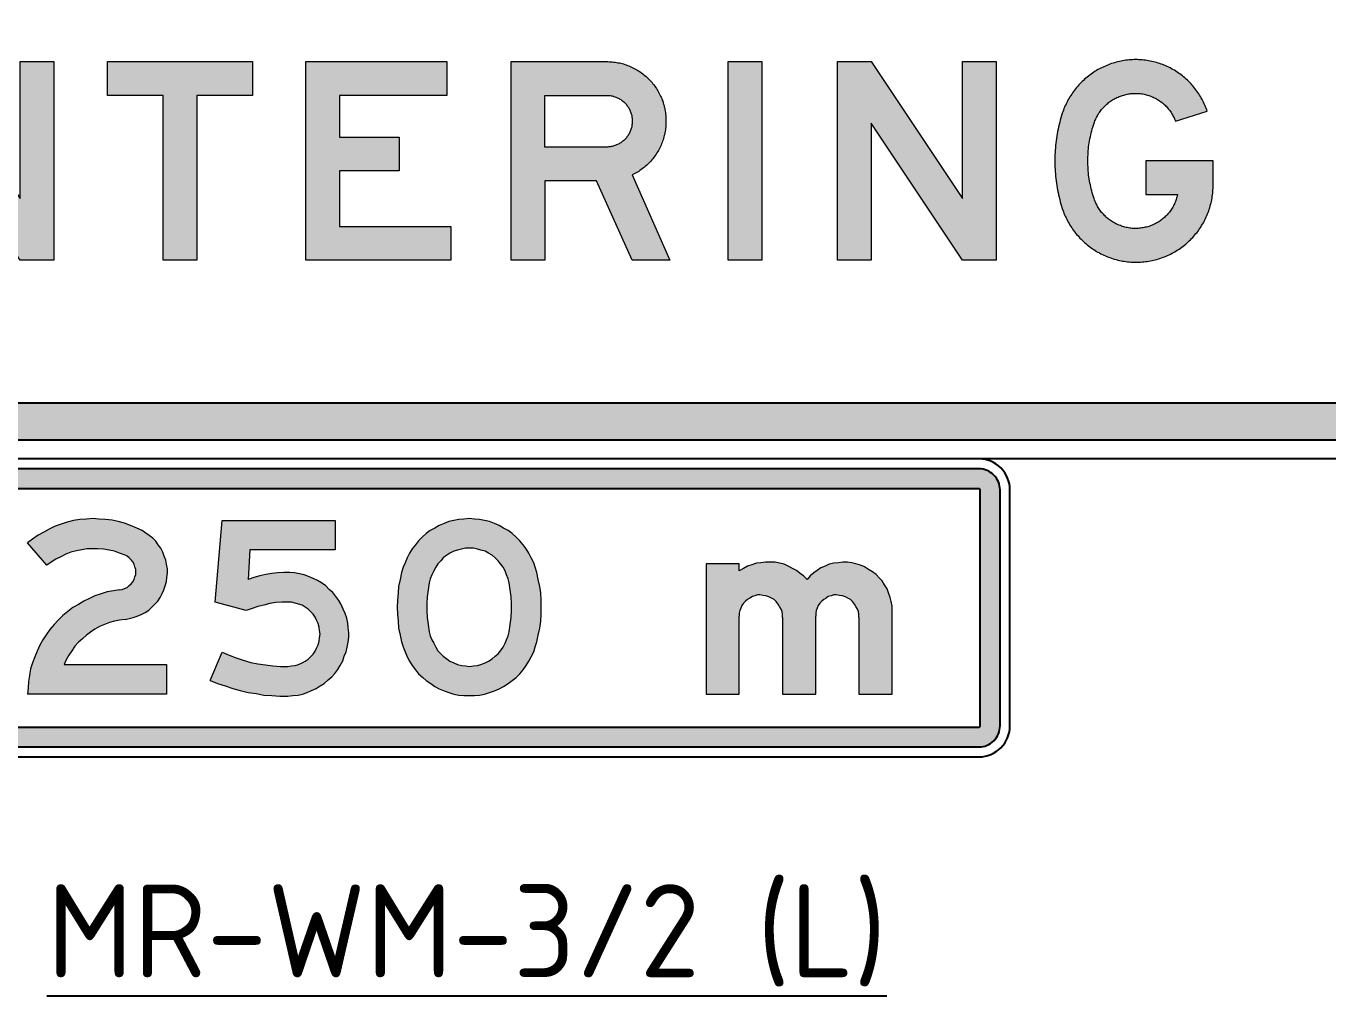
# Model space of a CAD drawing. Extents: x 171 to 337, y 11 to 274.
# Drawn here: x 231.1 to 301.1, y 11.3 to 63.4 of the extents above; entities that cross this region are included whole.
import ezdxf

# ---------------------------------------------------------------- set-up
doc = ezdxf.new("R2010")
doc.units = 0
for name, color, linetype in [('L25', 1, 'CONTINUOUS'), ('L35', 3, 'CONTINUOUS'), ('T25', 1, 'CONTINUOUS')]:
    doc.layers.add(name, color=color, linetype=linetype)
doc.styles.add('ISO', font='iso3098b.shx')

msp = doc.modelspace()

# ---------------------------------------------------------------- hatches: boundary and pattern name
at = {"layer": 'L25'}
h = msp.add_hatch(color=256, dxfattribs=at)
edge = h.paths.add_edge_path(flags=16)
edge.add_line((173.653, 46.818), (173.653, 108.818))
edge.add_arc((177.32, 108.818), 3.667, 90, 180, ccw=False)
edge.add_line((177.32, 112.485), (330.653, 112.485))
edge.add_arc((330.653, 108.818), 3.667, 0, 90, ccw=False)
edge.add_line((334.32, 108.818), (334.32, 46.818))
edge.add_arc((330.653, 46.818), 3.667, -90, 0, ccw=False)
edge.add_line((330.653, 43.152), (177.32, 43.152))
edge.add_arc((177.32, 46.818), 3.667, 180, 270, ccw=False)
edge = h.paths.add_edge_path()
edge.add_line((171.653, 46.818), (171.653, 108.818))
edge.add_arc((177.32, 108.818), 5.667, 90, 180, ccw=False)
edge.add_line((177.32, 114.485), (330.653, 114.485))
edge.add_arc((330.653, 108.818), 5.667, 0, 90, ccw=False)
edge.add_line((336.32, 108.818), (336.32, 46.818))
edge.add_arc((330.653, 46.818), 5.667, -90, 0, ccw=False)
edge.add_line((330.653, 41.152), (177.32, 41.152))
edge.add_arc((177.32, 46.818), 5.667, 180, 270, ccw=False)
h = msp.add_hatch(color=256, dxfattribs=at)
h.paths.add_polyline_path([(213.083, 61.489), (220.647, 61.489), (220.647, 59.674), (214.893, 59.674), (214.893, 57.435), (218.089, 57.435), (218.089, 55.62), (214.893, 55.62), (214.893, 52.633), (220.862, 52.633), (220.862, 50.823), (213.083, 50.823)])
h.paths.add_polyline_path([(224.113, 61.489), (225.923, 61.489), (230.825, 54.129), (230.825, 61.489), (232.64, 61.489), (232.64, 50.823), (230.825, 50.823), (225.923, 58.183), (225.923, 50.823), (224.113, 50.823)])
h.paths.add_polyline_path([(235.512, 61.489), (243.296, 61.489), (243.296, 59.674), (240.309, 59.674), (240.309, 50.823), (238.499, 50.823), (238.499, 59.674), (235.512, 59.674)])
h.paths.add_polyline_path([(246.168, 61.489), (253.737, 61.489), (253.737, 59.674), (247.978, 59.674), (247.978, 57.435), (251.179, 57.435), (251.179, 55.62), (247.978, 55.62), (247.978, 52.633), (253.952, 52.633), (253.952, 50.823), (246.168, 50.823)])
h.paths.add_polyline_path([(268.846, 61.489), (270.661, 61.489), (270.661, 50.823), (268.846, 50.823)])
h.paths.add_polyline_path([(274.72, 61.489), (276.535, 61.489), (281.437, 54.129), (281.437, 61.489), (283.247, 61.489), (283.247, 50.823), (281.437, 50.823), (276.535, 58.183), (276.535, 50.823), (274.72, 50.823)])
h.paths.add_polyline_path([(292.876, 58.288), (294.581, 58.822), (294.551, 58.906), (294.521, 58.986), (294.491, 59.066), (294.456, 59.146), (294.421, 59.226), (294.381, 59.305), (294.347, 59.385), (294.307, 59.46), (294.262, 59.54), (294.217, 59.614), (294.172, 59.689), (294.127, 59.764), (294.077, 59.834), (294.027, 59.904), (293.978, 59.973), (293.923, 60.043), (293.868, 60.113), (293.813, 60.178), (293.753, 60.248), (293.698, 60.308), (293.639, 60.372), (293.574, 60.437), (293.514, 60.497), (293.449, 60.552), (293.384, 60.612), (293.314, 60.667), (293.25, 60.721), (293.18, 60.776), (293.11, 60.826), (293.035, 60.876), (292.965, 60.926), (292.891, 60.976), (292.816, 61.021), (292.741, 61.065), (292.666, 61.105), (292.591, 61.145), (292.512, 61.185), (292.432, 61.225), (292.352, 61.26), (292.272, 61.295), (292.192, 61.325), (292.108, 61.355), (292.028, 61.385), (291.943, 61.41), (291.863, 61.434), (291.779, 61.459), (291.694, 61.479), (291.609, 61.499), (291.524, 61.519), (291.435, 61.534), (291.35, 61.549), (291.265, 61.559), (291.175, 61.569), (291.09, 61.579), (291.006, 61.584), (290.916, 61.589), (290.831, 61.594), (290.741, 61.594), (290.657, 61.594), (290.567, 61.589), (290.477, 61.584), (290.387, 61.579), (290.303, 61.569), (290.213, 61.559), (290.128, 61.544), (290.038, 61.529), (289.954, 61.514), (289.864, 61.494), (289.779, 61.474), (289.694, 61.454), (289.609, 61.43), (289.525, 61.405), (289.44, 61.38), (289.355, 61.35), (289.275, 61.32), (289.191, 61.285), (289.111, 61.25), (289.031, 61.215), (288.951, 61.18), (288.872, 61.14), (288.792, 61.1), (288.712, 61.056), (288.637, 61.011), (288.562, 60.966), (288.488, 60.916), (288.413, 60.871), (288.343, 60.816), (288.268, 60.766), (288.198, 60.711), (288.129, 60.657), (288.064, 60.602), (287.994, 60.542), (287.929, 60.482), (287.864, 60.422), (287.804, 60.362), (287.74, 60.298), (287.68, 60.233), (287.625, 60.168), (287.565, 60.098), (287.51, 60.028), (287.455, 59.959), (287.401, 59.889), (287.351, 59.819), (287.301, 59.744), (287.251, 59.669), (287.206, 59.595), (287.161, 59.52), (287.116, 59.445), (287.071, 59.365), (287.032, 59.285), (286.997, 59.206), (286.957, 59.126), (286.922, 59.046), (286.887, 58.966), (286.857, 58.881), (286.827, 58.797), (286.797, 58.717), (286.762, 58.592), (286.722, 58.473), (286.687, 58.348), (286.658, 58.228), (286.628, 58.104), (286.598, 57.979), (286.573, 57.854), (286.548, 57.735), (286.523, 57.61), (286.503, 57.48), (286.483, 57.356), (286.463, 57.231), (286.448, 57.106), (286.438, 56.977), (286.423, 56.852), (286.413, 56.727), (286.408, 56.598), (286.403, 56.473), (286.398, 56.343), (286.393, 56.219), (286.393, 56.094), (286.398, 55.964), (286.403, 55.84), (286.408, 55.71), (286.413, 55.585), (286.423, 55.456), (286.438, 55.331), (286.448, 55.206), (286.463, 55.082), (286.483, 54.952), (286.503, 54.827), (286.523, 54.703), (286.548, 54.578), (286.573, 54.454), (286.598, 54.329), (286.628, 54.204), (286.658, 54.085), (286.687, 53.96), (286.722, 53.84), (286.762, 53.716), (286.797, 53.596), (286.827, 53.511), (286.857, 53.426), (286.887, 53.347), (286.922, 53.262), (286.957, 53.182), (286.997, 53.102), (287.032, 53.022), (287.071, 52.943), (287.116, 52.868), (287.161, 52.788), (287.206, 52.713), (287.251, 52.638), (287.301, 52.564), (287.351, 52.494), (287.401, 52.419), (287.455, 52.349), (287.51, 52.279), (287.565, 52.21), (287.625, 52.145), (287.68, 52.08), (287.74, 52.015), (287.804, 51.95), (287.864, 51.891), (287.929, 51.826), (287.994, 51.766), (288.064, 51.711), (288.129, 51.651), (288.198, 51.596), (288.268, 51.546), (288.343, 51.492), (288.413, 51.442), (288.488, 51.392), (288.562, 51.347), (288.637, 51.297), (288.712, 51.257), (288.792, 51.212), (288.872, 51.172), (288.951, 51.133), (289.031, 51.093), (289.111, 51.058), (289.191, 51.023), (289.275, 50.993), (289.355, 50.963), (289.44, 50.933), (289.525, 50.903), (289.609, 50.878), (289.694, 50.858), (289.779, 50.833), (289.864, 50.813), (289.954, 50.793), (290.038, 50.779), (290.128, 50.764), (290.213, 50.754), (290.303, 50.744), (290.387, 50.734), (290.477, 50.724), (290.567, 50.719), (290.657, 50.719), (290.741, 50.714), (290.831, 50.714), (290.921, 50.719), (291.006, 50.724), (291.095, 50.729), (291.18, 50.739), (291.27, 50.749), (291.36, 50.759), (291.444, 50.774), (291.529, 50.789), (291.619, 50.803), (291.704, 50.823), (291.789, 50.843), (291.873, 50.868), (291.958, 50.893), (292.043, 50.918), (292.128, 50.948), (292.207, 50.978), (292.292, 51.008), (292.372, 51.043), (292.452, 51.078), (292.537, 51.113), (292.611, 51.153), (292.691, 51.192), (292.771, 51.237), (292.846, 51.277), (292.92, 51.322), (292.995, 51.372), (293.07, 51.417), (293.145, 51.467), (293.215, 51.522), (293.284, 51.571), (293.354, 51.626), (293.424, 51.686), (293.489, 51.741), (293.554, 51.801), (293.619, 51.861), (293.683, 51.92), (293.743, 51.985), (293.803, 52.05), (293.863, 52.115), (293.923, 52.18), (293.978, 52.25), (294.032, 52.319), (294.087, 52.389), (294.137, 52.459), (294.187, 52.534), (294.237, 52.604), (294.282, 52.678), (294.327, 52.753), (294.372, 52.833), (294.416, 52.908), (294.456, 52.988), (294.496, 53.067), (294.531, 53.147), (294.566, 53.227), (294.601, 53.307), (294.631, 53.391), (294.666, 53.471), (294.691, 53.556), (294.721, 53.641), (294.745, 53.725), (294.765, 53.81), (294.79, 53.895), (294.805, 53.98), (294.825, 54.07), (294.84, 54.154), (294.855, 54.244), (294.865, 54.329), (294.875, 54.419), (294.885, 54.503), (294.89, 54.593), (294.895, 54.683), (294.9, 54.768), (294.9, 56.154), (291.275, 56.154), (291.275, 54.344), (292.98, 54.344), (292.965, 54.279), (292.95, 54.214), (292.93, 54.154), (292.91, 54.09), (292.891, 54.03), (292.871, 53.97), (292.846, 53.91), (292.816, 53.85), (292.791, 53.79), (292.761, 53.735), (292.726, 53.676), (292.696, 53.621), (292.661, 53.566), (292.621, 53.511), (292.586, 53.461), (292.546, 53.406), (292.507, 53.357), (292.462, 53.307), (292.422, 53.262), (292.377, 53.212), (292.327, 53.167), (292.282, 53.122), (292.232, 53.082), (292.182, 53.037), (292.133, 52.997), (292.078, 52.958), (292.028, 52.923), (291.973, 52.888), (291.918, 52.853), (291.863, 52.818), (291.804, 52.788), (291.744, 52.758), (291.689, 52.733), (291.629, 52.708), (291.569, 52.683), (291.504, 52.658), (291.444, 52.638), (291.385, 52.619), (291.32, 52.604), (291.255, 52.589), (291.195, 52.574), (291.13, 52.564), (291.066, 52.554), (291.001, 52.544), (290.936, 52.539), (290.871, 52.534), (290.806, 52.529), (290.741, 52.529), (290.677, 52.529), (290.612, 52.534), (290.547, 52.534), (290.482, 52.544), (290.417, 52.549), (290.352, 52.559), (290.288, 52.574), (290.223, 52.584), (290.163, 52.599), (290.098, 52.619), (290.033, 52.633), (289.974, 52.653), (289.914, 52.678), (289.849, 52.698), (289.789, 52.728), (289.729, 52.753), (289.674, 52.783), (289.614, 52.813), (289.56, 52.843), (289.5, 52.878), (289.445, 52.913), (289.39, 52.948), (289.34, 52.988), (289.285, 53.027), (289.236, 53.067), (289.186, 53.107), (289.136, 53.152), (289.091, 53.197), (289.046, 53.242), (289.001, 53.292), (288.956, 53.342), (288.911, 53.391), (288.872, 53.441), (288.832, 53.491), (288.797, 53.546), (288.762, 53.601), (288.727, 53.656), (288.692, 53.711), (288.662, 53.77), (288.627, 53.825), (288.602, 53.885), (288.572, 53.945), (288.547, 54.005), (288.527, 54.07), (288.503, 54.129), (288.468, 54.234), (288.438, 54.334), (288.408, 54.439), (288.378, 54.543), (288.353, 54.648), (288.328, 54.758), (288.303, 54.862), (288.283, 54.967), (288.263, 55.077), (288.243, 55.182), (288.228, 55.291), (288.213, 55.396), (288.203, 55.506), (288.193, 55.615), (288.183, 55.72), (288.178, 55.83), (288.173, 55.939), (288.168, 56.049), (288.168, 56.154), (288.168, 56.264), (288.173, 56.373), (288.178, 56.483), (288.183, 56.588), (288.193, 56.697), (288.203, 56.807), (288.213, 56.912), (288.228, 57.022), (288.243, 57.126), (288.263, 57.236), (288.283, 57.341), (288.303, 57.45), (288.328, 57.555), (288.353, 57.66), (288.378, 57.764), (288.408, 57.869), (288.438, 57.974), (288.468, 58.079), (288.503, 58.183), (288.527, 58.243), (288.547, 58.303), (288.572, 58.363), (288.602, 58.423), (288.627, 58.483), (288.662, 58.542), (288.692, 58.597), (288.727, 58.652), (288.762, 58.712), (288.797, 58.762), (288.832, 58.817), (288.872, 58.871), (288.911, 58.921), (288.956, 58.971), (289.001, 59.021), (289.046, 59.066), (289.091, 59.111), (289.136, 59.156), (289.186, 59.201), (289.236, 59.245), (289.285, 59.285), (289.34, 59.325), (289.39, 59.36), (289.445, 59.4), (289.5, 59.435), (289.56, 59.465), (289.614, 59.5), (289.674, 59.53), (289.729, 59.56), (289.789, 59.585), (289.849, 59.609), (289.914, 59.634), (289.974, 59.654), (290.033, 59.674), (290.098, 59.694), (290.163, 59.709), (290.223, 59.724), (290.288, 59.739), (290.352, 59.749), (290.417, 59.759), (290.482, 59.769), (290.547, 59.774), (290.612, 59.779), (290.677, 59.779), (290.741, 59.784), (290.806, 59.779), (290.871, 59.779), (290.936, 59.774), (291.001, 59.769), (291.066, 59.759), (291.125, 59.749), (291.19, 59.739), (291.255, 59.724), (291.315, 59.709), (291.38, 59.689), (291.44, 59.669), (291.499, 59.649), (291.559, 59.629), (291.619, 59.604), (291.679, 59.58), (291.739, 59.55), (291.799, 59.52), (291.853, 59.49), (291.908, 59.46), (291.963, 59.425), (292.018, 59.39), (292.068, 59.35), (292.123, 59.315), (292.173, 59.275), (292.222, 59.23), (292.272, 59.191), (292.317, 59.146), (292.362, 59.101), (292.407, 59.056), (292.452, 59.006), (292.492, 58.956), (292.532, 58.906), (292.571, 58.857), (292.606, 58.802), (292.646, 58.747), (292.681, 58.692), (292.711, 58.637), (292.741, 58.582), (292.771, 58.527), (292.801, 58.468), (292.826, 58.408), (292.851, 58.348)])
h.paths.add_polyline_path([(259.008, 59.674), (262.314, 59.674), (262.364, 59.674), (262.414, 59.674), (262.468, 59.669), (262.518, 59.659), (262.568, 59.654), (262.618, 59.644), (262.668, 59.629), (262.713, 59.619), (262.763, 59.604), (262.813, 59.585), (262.857, 59.565), (262.902, 59.545), (262.947, 59.525), (262.992, 59.5), (263.037, 59.475), (263.082, 59.445), (263.122, 59.42), (263.162, 59.39), (263.201, 59.355), (263.241, 59.325), (263.276, 59.29), (263.316, 59.255), (263.351, 59.216), (263.381, 59.176), (263.411, 59.136), (263.446, 59.096), (263.471, 59.056), (263.501, 59.011), (263.526, 58.966), (263.551, 58.926), (263.57, 58.876), (263.59, 58.832), (263.61, 58.787), (263.625, 58.737), (263.645, 58.687), (263.655, 58.642), (263.67, 58.592), (263.68, 58.542), (263.685, 58.493), (263.69, 58.443), (263.695, 58.388), (263.7, 58.338), (263.7, 58.288), (263.7, 58.238), (263.695, 58.188), (263.69, 58.138), (263.685, 58.089), (263.68, 58.034), (263.67, 57.989), (263.655, 57.939), (263.645, 57.889), (263.625, 57.839), (263.61, 57.794), (263.59, 57.745), (263.57, 57.7), (263.551, 57.655), (263.526, 57.61), (263.501, 57.565), (263.471, 57.52), (263.446, 57.48), (263.411, 57.44), (263.381, 57.4), (263.351, 57.361), (263.316, 57.326), (263.276, 57.286), (263.241, 57.256), (263.201, 57.221), (263.162, 57.191), (263.122, 57.156), (263.082, 57.131), (263.037, 57.101), (262.992, 57.076), (262.947, 57.051), (262.902, 57.031), (262.857, 57.012), (262.813, 56.992), (262.763, 56.977), (262.713, 56.957), (262.668, 56.947), (262.618, 56.932), (262.568, 56.922), (262.518, 56.917), (262.468, 56.912), (262.414, 56.907), (262.364, 56.902), (262.314, 56.902), (259.008, 56.902)], flags=16)
h.paths.add_polyline_path([(257.198, 61.489), (262.314, 61.489), (262.394, 61.489), (262.468, 61.484), (262.548, 61.479), (262.623, 61.474), (262.703, 61.464), (262.778, 61.454), (262.852, 61.444), (262.932, 61.43), (263.007, 61.415), (263.082, 61.4), (263.157, 61.38), (263.231, 61.36), (263.306, 61.335), (263.376, 61.31), (263.451, 61.285), (263.521, 61.255), (263.595, 61.225), (263.665, 61.195), (263.735, 61.16), (263.805, 61.125), (263.87, 61.09), (263.939, 61.051), (264.004, 61.011), (264.069, 60.971), (264.134, 60.926), (264.199, 60.881), (264.259, 60.836), (264.323, 60.786), (264.383, 60.741), (264.438, 60.687), (264.498, 60.637), (264.553, 60.582), (264.608, 60.527), (264.662, 60.472), (264.712, 60.417), (264.762, 60.357), (264.812, 60.298), (264.862, 60.238), (264.907, 60.173), (264.952, 60.108), (264.997, 60.048), (265.036, 59.978), (265.076, 59.914), (265.116, 59.849), (265.151, 59.779), (265.186, 59.709), (265.221, 59.639), (265.251, 59.57), (265.281, 59.5), (265.311, 59.425), (265.336, 59.355), (265.361, 59.28), (265.381, 59.206), (265.405, 59.131), (265.42, 59.056), (265.44, 58.981), (265.455, 58.906), (265.47, 58.827), (265.48, 58.752), (265.49, 58.677), (265.5, 58.597), (265.505, 58.522), (265.51, 58.443), (265.51, 58.368), (265.51, 58.288), (265.51, 58.208), (265.51, 58.133), (265.505, 58.054), (265.5, 57.979), (265.49, 57.899), (265.48, 57.819), (265.47, 57.745), (265.455, 57.67), (265.44, 57.59), (265.42, 57.515), (265.4, 57.44), (265.381, 57.366), (265.356, 57.291), (265.331, 57.216), (265.306, 57.141), (265.276, 57.071), (265.246, 56.997), (265.211, 56.927), (265.176, 56.857), (265.141, 56.787), (265.106, 56.717), (265.066, 56.653), (265.026, 56.583), (264.982, 56.518), (264.937, 56.453), (264.892, 56.393), (264.847, 56.328), (264.797, 56.269), (264.747, 56.209), (264.697, 56.149), (264.643, 56.094), (264.588, 56.034), (264.533, 55.979), (264.478, 55.929), (264.418, 55.875), (264.358, 55.825), (264.298, 55.775), (264.234, 55.73), (264.174, 55.685), (264.109, 55.64), (264.044, 55.595), (263.974, 55.556), (263.91, 55.516), (263.84, 55.481), (263.77, 55.441), (263.7, 55.411), (265.725, 50.823), (263.7, 50.823), (261.78, 55.087), (259.008, 55.087), (259.008, 50.823), (257.198, 50.823)])
h = msp.add_hatch(color=256, dxfattribs=at)
edge = h.paths.add_edge_path()
edge.add_arc((282.32, 38.485), 1.133, 0, 90)
edge.add_line((282.32, 39.618), (225.653, 39.618))
edge.add_arc((225.653, 38.485), 1.133, 90, 180)
edge.add_line((224.52, 38.485), (224.52, 25.818))
edge.add_arc((225.653, 25.818), 1.133, 180, 270)
edge.add_line((225.653, 24.685), (282.32, 24.685))
edge.add_arc((282.32, 25.818), 1.133, 270, 360)
edge.add_line((283.453, 25.818), (283.453, 38.485))
edge = h.paths.add_edge_path(flags=16)
edge.add_arc((282.32, 38.485), 0.0666, 0, 90)
edge.add_line((282.32, 38.552), (225.653, 38.552))
edge.add_arc((225.653, 38.485), 0.0666, 90, 180)
edge.add_line((225.587, 38.485), (225.587, 25.818))
edge.add_arc((225.653, 25.818), 0.0666, 180, 270)
edge.add_line((225.653, 25.752), (282.32, 25.752))
edge.add_arc((282.32, 25.818), 0.0666, 270, 360)
edge.add_line((282.387, 25.818), (282.387, 38.485))
h = msp.add_hatch(color=256, dxfattribs=at)
h.paths.add_polyline_path([(236.461, 31.522), (236.164, 31.495), (235.894, 31.441), (235.624, 31.36), (235.354, 31.252), (235.084, 31.144), (234.841, 31.009), (234.598, 30.847), (234.382, 30.685), (234.166, 30.496), (233.95, 30.307), (233.761, 30.091), (233.599, 29.848), (233.437, 29.605), (233.302, 29.362), (233.194, 29.119), (238.674, 29.119), (238.674, 27.526), (231.224, 27.526), (231.251, 27.85), (231.278, 28.201), (231.332, 28.525), (231.386, 28.876), (231.494, 29.2), (231.602, 29.524), (231.737, 29.821), (231.871, 30.145), (232.033, 30.442), (232.222, 30.712), (232.411, 30.982), (232.654, 31.252), (232.87, 31.495), (233.113, 31.737), (233.383, 31.953), (233.653, 32.169), (233.95, 32.331), (234.247, 32.52), (234.544, 32.655), (234.841, 32.79), (235.165, 32.898), (235.489, 33.006), (235.84, 33.06), (236.164, 33.114), (236.299, 33.141), (236.434, 33.195), (236.569, 33.249), (236.677, 33.357), (236.785, 33.438), (236.866, 33.546), (236.947, 33.681), (236.974, 33.816), (237.028, 33.951), (237.028, 34.086), (237.028, 34.221), (236.974, 34.356), (236.947, 34.491), (236.866, 34.626), (236.785, 34.734), (236.677, 34.842), (236.569, 34.923), (236.461, 34.977), (236.164, 35.085), (235.894, 35.193), (235.597, 35.247), (235.3, 35.301), (235.003, 35.328), (234.706, 35.328), (234.409, 35.328), (234.139, 35.274), (233.842, 35.22), (233.545, 35.139), (233.275, 35.031), (233.005, 34.896), (232.735, 34.761), (232.492, 34.599), (232.249, 34.437), (231.224, 35.652), (231.494, 35.841), (231.79, 36.057), (232.087, 36.219), (232.384, 36.381), (232.708, 36.543), (233.032, 36.651), (233.356, 36.759), (233.68, 36.84), (234.031, 36.894), (234.382, 36.921), (234.733, 36.948), (235.057, 36.921), (235.408, 36.894), (235.759, 36.867), (236.083, 36.786), (236.434, 36.705), (236.758, 36.57), (237.082, 36.435), (237.379, 36.3), (237.568, 36.165), (237.757, 36.03), (237.946, 35.895), (238.108, 35.733), (238.243, 35.544), (238.378, 35.355), (238.485, 35.139), (238.566, 34.923), (238.647, 34.707), (238.674, 34.491), (238.728, 34.248), (238.728, 34.032), (238.701, 33.789), (238.674, 33.573), (238.62, 33.33), (238.539, 33.114), (238.458, 32.925), (238.351, 32.709), (238.216, 32.52), (238.054, 32.358), (237.892, 32.196), (237.73, 32.034), (237.541, 31.899), (237.325, 31.791), (237.109, 31.71), (236.893, 31.63), (236.677, 31.576)])
h.paths.add_polyline_path([(241.023, 28.255), (241.671, 29.767), (242.049, 29.605), (242.427, 29.47), (242.805, 29.335), (243.21, 29.227), (243.588, 29.146), (243.993, 29.092), (244.398, 29.038), (244.803, 29.011), (245.207, 29.011), (245.396, 29.038), (245.585, 29.065), (245.774, 29.119), (245.963, 29.2), (246.125, 29.281), (246.287, 29.389), (246.422, 29.524), (246.557, 29.659), (246.665, 29.821), (246.746, 29.983), (246.827, 30.172), (246.881, 30.361), (246.908, 30.55), (246.935, 30.739), (246.908, 30.928), (246.881, 31.117), (246.827, 31.306), (246.746, 31.495), (246.665, 31.657), (246.557, 31.818), (246.422, 31.953), (246.287, 32.088), (246.125, 32.196), (245.963, 32.304), (245.774, 32.358), (245.585, 32.412), (245.396, 32.466), (245.207, 32.466), (244.884, 32.466), (244.56, 32.439), (244.236, 32.385), (243.912, 32.304), (243.588, 32.223), (243.291, 32.115), (242.967, 32.007), (241.293, 32.466), (241.671, 36.84), (247.745, 36.84), (247.745, 35.274), (243.156, 35.274), (243.075, 33.681), (243.372, 33.789), (243.696, 33.87), (244.02, 33.951), (244.344, 34.005), (244.668, 34.032), (244.992, 34.059), (245.315, 34.059), (245.558, 34.032), (245.828, 33.978), (246.071, 33.924), (246.314, 33.843), (246.557, 33.735), (246.8, 33.627), (247.016, 33.492), (247.232, 33.33), (247.421, 33.141), (247.61, 32.979), (247.772, 32.763), (247.934, 32.547), (248.069, 32.331), (248.177, 32.088), (248.285, 31.845), (248.366, 31.603), (248.42, 31.333), (248.447, 31.09), (248.474, 30.82), (248.474, 30.577), (248.447, 30.307), (248.393, 30.037), (248.339, 29.794), (248.231, 29.551), (248.15, 29.308), (248.015, 29.065), (247.88, 28.849), (247.718, 28.633), (247.556, 28.444), (247.367, 28.282), (247.151, 28.093), (246.935, 27.958), (246.719, 27.823), (246.476, 27.715), (246.233, 27.607), (245.99, 27.526), (245.747, 27.472), (245.477, 27.445), (245.207, 27.418), (244.776, 27.418), (244.344, 27.445), (243.912, 27.472), (243.507, 27.553), (243.075, 27.607), (242.643, 27.715), (242.238, 27.823), (241.833, 27.958), (241.428, 28.093)])
h.paths.add_polyline_path([(254.953, 35.355), (254.737, 35.355), (254.521, 35.301), (254.305, 35.247), (254.116, 35.193), (253.9, 35.085), (253.738, 34.977), (253.549, 34.842), (253.414, 34.68), (253.252, 34.518), (253.144, 34.329), (253.036, 34.14), (252.928, 33.924), (252.847, 33.708), (252.793, 33.492), (252.739, 33.114), (252.685, 32.736), (252.658, 32.385), (252.658, 32.007), (252.685, 31.63), (252.739, 31.252), (252.793, 30.874), (252.847, 30.658), (252.928, 30.442), (253.036, 30.253), (253.144, 30.037), (253.252, 29.848), (253.414, 29.686), (253.549, 29.551), (253.738, 29.416), (253.9, 29.281), (254.116, 29.2), (254.305, 29.119), (254.521, 29.065), (254.737, 29.038), (254.953, 29.011), (255.169, 29.038), (255.385, 29.065), (255.574, 29.119), (255.79, 29.2), (255.979, 29.281), (256.168, 29.416), (256.33, 29.551), (256.492, 29.686), (256.627, 29.848), (256.762, 30.037), (256.87, 30.253), (256.951, 30.442), (257.032, 30.658), (257.086, 30.874), (257.14, 31.252), (257.194, 31.63), (257.221, 32.007), (257.221, 32.385), (257.194, 32.736), (257.14, 33.114), (257.086, 33.492), (257.032, 33.708), (256.951, 33.924), (256.87, 34.14), (256.762, 34.329), (256.627, 34.518), (256.492, 34.68), (256.33, 34.842), (256.168, 34.977), (255.979, 35.085), (255.79, 35.193), (255.574, 35.247), (255.385, 35.301), (255.169, 35.355)], flags=16)
h.paths.add_polyline_path([(254.953, 36.948), (254.656, 36.921), (254.386, 36.894), (254.116, 36.84), (253.846, 36.786), (253.603, 36.678), (253.333, 36.57), (253.09, 36.435), (252.847, 36.3), (252.631, 36.138), (252.415, 35.949), (252.226, 35.76), (252.064, 35.544), (251.875, 35.328), (251.74, 35.085), (251.606, 34.842), (251.498, 34.572), (251.39, 34.329), (251.309, 34.059), (251.228, 33.681), (251.147, 33.303), (251.12, 32.952), (251.093, 32.574), (251.066, 32.196), (251.093, 31.818), (251.12, 31.441), (251.147, 31.063), (251.228, 30.685), (251.309, 30.334), (251.39, 30.064), (251.498, 29.794), (251.606, 29.524), (251.74, 29.281), (251.875, 29.065), (252.064, 28.822), (252.226, 28.606), (252.442, 28.417), (252.631, 28.255), (252.874, 28.093), (253.09, 27.931), (253.333, 27.796), (253.603, 27.688), (253.846, 27.607), (254.116, 27.526), (254.386, 27.472), (254.656, 27.445), (254.953, 27.445), (255.223, 27.445), (255.493, 27.472), (255.763, 27.526), (256.033, 27.607), (256.303, 27.688), (256.546, 27.796), (256.789, 27.931), (257.032, 28.093), (257.248, 28.255), (257.464, 28.417), (257.653, 28.606), (257.842, 28.822), (258.004, 29.065), (258.139, 29.281), (258.274, 29.524), (258.408, 29.794), (258.489, 30.064), (258.57, 30.334), (258.651, 30.685), (258.732, 31.063), (258.786, 31.441), (258.813, 31.818), (258.813, 32.196), (258.813, 32.574), (258.786, 32.952), (258.732, 33.303), (258.651, 33.681), (258.57, 34.059), (258.489, 34.329), (258.408, 34.572), (258.274, 34.842), (258.139, 35.085), (258.004, 35.328), (257.842, 35.544), (257.653, 35.76), (257.464, 35.949), (257.248, 36.138), (257.032, 36.3), (256.789, 36.435), (256.546, 36.57), (256.303, 36.678), (256.033, 36.786), (255.763, 36.84), (255.493, 36.894), (255.223, 36.921)])
msp.add_hatch(color=256, dxfattribs=at).paths.add_polyline_path([(275.875, 31.63), (275.875, 27.526), (277.657, 27.526), (277.657, 32.007), (277.657, 32.25), (277.603, 32.493), (277.549, 32.709), (277.468, 32.952), (277.387, 33.168), (277.252, 33.384), (277.117, 33.6), (276.955, 33.762), (276.793, 33.951), (276.604, 34.086), (276.388, 34.221), (276.172, 34.356), (275.956, 34.437), (275.713, 34.518), (275.497, 34.572), (275.254, 34.599), (275.011, 34.599), (274.768, 34.572), (274.525, 34.545), (274.282, 34.491), (274.066, 34.383), (273.823, 34.302), (273.634, 34.167), (273.445, 34.032), (273.256, 33.87), (273.094, 33.681), (272.905, 33.87), (272.716, 34.005), (272.527, 34.167), (272.311, 34.275), (272.068, 34.383), (271.852, 34.491), (271.61, 34.545), (271.367, 34.599), (271.097, 34.599), (270.854, 34.599), (270.611, 34.572), (270.368, 34.545), (270.125, 34.464), (269.882, 34.383), (269.666, 34.275), (269.45, 34.14), (269.45, 34.518), (267.668, 34.518), (267.668, 27.526), (269.45, 27.526), (269.45, 31.71), (269.45, 31.872), (269.477, 32.007), (269.531, 32.142), (269.585, 32.277), (269.666, 32.412), (269.774, 32.52), (269.882, 32.601), (270.017, 32.682), (270.152, 32.763), (270.287, 32.79), (270.422, 32.844), (270.557, 32.844), (270.719, 32.817), (270.881, 32.79), (271.043, 32.736), (271.178, 32.682), (271.313, 32.601), (271.421, 32.493), (271.529, 32.358), (271.61, 32.223), (271.69, 32.088), (271.744, 31.953), (271.771, 31.791), (271.771, 31.63), (271.771, 27.526), (273.553, 27.526), (273.553, 31.71), (273.553, 31.872), (273.58, 32.007), (273.634, 32.142), (273.688, 32.277), (273.769, 32.412), (273.877, 32.52), (273.985, 32.601), (274.12, 32.682), (274.228, 32.763), (274.39, 32.79), (274.525, 32.844), (274.66, 32.844), (274.822, 32.817), (274.984, 32.79), (275.146, 32.736), (275.281, 32.682), (275.416, 32.601), (275.524, 32.493), (275.632, 32.358), (275.713, 32.223), (275.794, 32.088), (275.848, 31.953), (275.875, 31.791)])

# ---------------------------------------------------------------- linework, layer by layer
msp.add_line((281.987, 40.152), (225.987, 40.152), dxfattribs=at)
for points in [[(170.653, 46.818), (170.653, 108.818, -0.414214), (177.32, 115.485), (330.653, 115.485, -0.414214), (337.32, 108.818), (337.32, 46.818, -0.414214), (330.653, 40.152), (177.32, 40.152, -0.414214)], [(171.653, 46.818), (171.653, 108.818, -0.414214), (177.32, 114.485), (330.653, 114.485, -0.414214), (336.32, 108.818), (336.32, 46.818, -0.414214), (330.653, 41.152), (177.32, 41.152, -0.414214)], [(173.653, 46.818), (173.653, 108.818, -0.414214), (177.32, 112.485), (330.653, 112.485, -0.414214), (334.32, 108.818), (334.32, 46.818, -0.414214), (330.653, 43.152), (177.32, 43.152, -0.414214)], [(283.987, 38.485, 0.414214), (282.32, 40.152), (225.653, 40.152, 0.414214), (223.987, 38.485), (223.987, 25.818, 0.414214), (225.653, 24.152), (282.32, 24.152, 0.414214), (283.987, 25.818)], [(283.453, 38.485, 0.414214), (282.32, 39.618), (225.653, 39.618, 0.414214), (224.52, 38.485), (224.52, 25.818, 0.414214), (225.653, 24.685), (282.32, 24.685, 0.414214), (283.453, 25.818)], [(282.387, 38.485, 0.414214), (282.32, 38.552), (225.653, 38.552, 0.414214), (225.587, 38.485), (225.587, 25.818, 0.414214), (225.653, 25.752), (282.32, 25.752, 0.414214), (282.387, 25.818)]]:
    msp.add_lwpolyline(points, format="xyb", close=True, dxfattribs=at)
at = {"layer": 'L25', "lineweight": 0}
for points in [[(237.379, 36.3), (237.082, 36.435), (236.758, 36.57), (236.434, 36.705), (236.083, 36.786), (235.759, 36.867), (235.408, 36.894), (235.057, 36.921), (234.733, 36.948), (234.382, 36.921), (234.031, 36.894), (233.68, 36.84), (233.356, 36.759), (233.032, 36.651), (232.708, 36.543), (232.384, 36.381), (232.087, 36.219), (231.79, 36.057), (231.494, 35.841), (231.224, 35.652)], [(241.023, 28.255), (241.671, 29.767), (242.049, 29.605), (242.427, 29.47), (242.805, 29.335), (243.21, 29.227), (243.588, 29.146), (243.993, 29.092), (244.398, 29.038), (244.803, 29.011), (245.207, 29.011), (245.396, 29.038), (245.585, 29.065), (245.774, 29.119), (245.963, 29.2), (246.125, 29.281), (246.287, 29.389), (246.422, 29.524), (246.557, 29.659), (246.665, 29.821), (246.746, 29.983), (246.827, 30.172), (246.881, 30.361), (246.908, 30.55), (246.935, 30.739), (246.908, 30.928), (246.881, 31.117), (246.827, 31.306), (246.746, 31.495), (246.665, 31.657), (246.557, 31.818), (246.422, 31.953), (246.287, 32.088), (246.125, 32.196), (245.963, 32.304), (245.774, 32.358), (245.585, 32.412), (245.396, 32.466), (245.207, 32.466), (244.884, 32.466), (244.56, 32.439), (244.236, 32.385), (243.912, 32.304), (243.588, 32.223), (243.291, 32.115), (242.967, 32.007), (241.293, 32.466), (241.671, 36.84)], [(241.671, 36.84), (247.745, 36.84), (247.745, 35.274), (243.156, 35.274), (243.075, 33.681)], [(254.953, 36.948), (254.656, 36.921), (254.386, 36.894), (254.116, 36.84), (253.846, 36.786), (253.603, 36.678), (253.333, 36.57), (253.09, 36.435), (252.847, 36.3), (252.631, 36.138), (252.415, 35.949), (252.226, 35.76), (252.064, 35.544)], [(257.842, 35.544), (257.653, 35.76), (257.464, 35.949), (257.248, 36.138), (257.032, 36.3), (256.789, 36.435), (256.546, 36.57), (256.303, 36.678), (256.033, 36.786), (255.763, 36.84), (255.493, 36.894), (255.223, 36.921), (254.953, 36.948)], [(236.461, 31.522), (236.677, 31.576), (236.893, 31.63), (237.109, 31.71), (237.325, 31.791), (237.541, 31.899), (237.73, 32.034), (237.892, 32.196), (238.054, 32.358), (238.216, 32.52), (238.351, 32.709), (238.458, 32.925), (238.539, 33.114), (238.62, 33.33), (238.674, 33.573), (238.701, 33.789), (238.728, 34.032), (238.728, 34.248), (238.674, 34.491), (238.647, 34.707), (238.566, 34.923), (238.485, 35.139), (238.378, 35.355), (238.243, 35.544), (238.108, 35.733), (237.946, 35.895), (237.757, 36.03), (237.568, 36.165), (237.379, 36.3)], [(236.164, 33.114), (236.299, 33.141), (236.434, 33.195), (236.569, 33.249), (236.677, 33.357), (236.785, 33.438), (236.866, 33.546), (236.947, 33.681), (236.974, 33.816), (237.028, 33.951), (237.028, 34.086), (237.028, 34.221), (236.974, 34.356), (236.947, 34.491), (236.866, 34.626), (236.785, 34.734), (236.677, 34.842), (236.569, 34.923), (236.461, 34.977), (236.164, 35.085), (235.894, 35.193), (235.597, 35.247), (235.3, 35.301), (235.003, 35.328), (234.706, 35.328), (234.409, 35.328), (234.139, 35.274), (233.842, 35.22), (233.545, 35.139), (233.275, 35.031), (233.005, 34.896), (232.735, 34.761), (232.492, 34.599), (232.249, 34.437), (231.224, 35.652)], [(252.064, 35.544), (251.875, 35.328), (251.74, 35.085), (251.606, 34.842), (251.498, 34.572), (251.39, 34.329), (251.309, 34.059)], [(254.953, 35.355), (254.737, 35.355), (254.521, 35.301), (254.305, 35.247), (254.116, 35.193), (253.9, 35.085), (253.738, 34.977), (253.549, 34.842), (253.414, 34.68), (253.252, 34.518)], [(256.627, 34.518), (256.492, 34.68), (256.33, 34.842), (256.168, 34.977), (255.979, 35.085), (255.79, 35.193), (255.574, 35.247), (255.385, 35.301), (255.169, 35.355), (254.953, 35.355)], [(258.57, 34.059), (258.489, 34.329), (258.408, 34.572), (258.274, 34.842), (258.139, 35.085), (258.004, 35.328), (257.842, 35.544)], [(253.252, 34.518), (253.144, 34.329), (253.036, 34.14), (252.928, 33.924), (252.847, 33.708), (252.793, 33.492)], [(257.086, 33.492), (257.032, 33.708), (256.951, 33.924), (256.87, 34.14), (256.762, 34.329), (256.627, 34.518)], [(275.875, 31.63), (275.875, 27.526), (277.657, 27.526), (277.657, 32.007), (277.657, 32.25), (277.603, 32.493), (277.549, 32.709), (277.468, 32.952), (277.387, 33.168), (277.252, 33.384), (277.117, 33.6), (276.955, 33.762), (276.793, 33.951), (276.604, 34.086), (276.388, 34.221), (276.172, 34.356), (275.956, 34.437), (275.713, 34.518), (275.497, 34.572), (275.254, 34.599), (275.011, 34.599), (274.768, 34.572), (274.525, 34.545), (274.282, 34.491), (274.066, 34.383), (273.823, 34.302), (273.634, 34.167), (273.445, 34.032), (273.256, 33.87), (273.094, 33.681), (272.905, 33.87), (272.716, 34.005), (272.527, 34.167), (272.311, 34.275), (272.068, 34.383), (271.852, 34.491), (271.61, 34.545), (271.367, 34.599), (271.097, 34.599), (270.854, 34.599), (270.611, 34.572), (270.368, 34.545), (270.125, 34.464), (269.882, 34.383), (269.666, 34.275), (269.45, 34.14), (269.45, 34.518), (267.668, 34.518), (267.668, 27.526)], [(245.315, 34.059), (244.992, 34.059), (244.668, 34.032), (244.344, 34.005), (244.02, 33.951), (243.696, 33.87), (243.372, 33.789), (243.075, 33.681)], [(245.207, 27.418), (245.477, 27.445), (245.747, 27.472), (245.99, 27.526), (246.233, 27.607), (246.476, 27.715), (246.719, 27.823), (246.935, 27.958), (247.151, 28.093), (247.367, 28.282), (247.556, 28.444), (247.718, 28.633), (247.88, 28.849), (248.015, 29.065), (248.15, 29.308), (248.231, 29.551), (248.339, 29.794), (248.393, 30.037), (248.447, 30.307), (248.474, 30.577), (248.474, 30.82), (248.447, 31.09), (248.42, 31.333), (248.366, 31.603), (248.285, 31.845), (248.177, 32.088), (248.069, 32.331), (247.934, 32.547), (247.772, 32.763), (247.61, 32.979), (247.421, 33.141), (247.232, 33.33), (247.016, 33.492), (246.8, 33.627), (246.557, 33.735), (246.314, 33.843), (246.071, 33.924), (245.828, 33.978), (245.558, 34.032), (245.315, 34.059)], [(251.309, 34.059), (251.228, 33.681), (251.147, 33.303), (251.12, 32.952), (251.093, 32.574), (251.066, 32.196), (251.093, 31.818), (251.12, 31.441), (251.147, 31.063), (251.228, 30.685), (251.309, 30.334)], [(258.57, 30.334), (258.651, 30.685), (258.732, 31.063), (258.786, 31.441), (258.813, 31.818), (258.813, 32.196), (258.813, 32.574), (258.786, 32.952), (258.732, 33.303), (258.651, 33.681), (258.57, 34.059)], [(236.164, 33.114), (235.84, 33.06), (235.489, 33.006), (235.165, 32.898), (234.841, 32.79), (234.544, 32.655), (234.247, 32.52), (233.95, 32.331), (233.653, 32.169), (233.383, 31.953), (233.113, 31.737), (232.87, 31.495), (232.654, 31.252), (232.411, 30.982), (232.222, 30.712), (232.033, 30.442), (231.871, 30.145), (231.737, 29.821), (231.602, 29.524), (231.494, 29.2), (231.386, 28.876), (231.332, 28.525), (231.278, 28.201), (231.251, 27.85), (231.224, 27.526)], [(252.793, 33.492), (252.739, 33.114), (252.685, 32.736), (252.658, 32.385), (252.658, 32.007), (252.685, 31.63), (252.739, 31.252), (252.793, 30.874)], [(257.086, 30.874), (257.14, 31.252), (257.194, 31.63), (257.221, 32.007), (257.221, 32.385), (257.194, 32.736), (257.14, 33.114), (257.086, 33.492)], [(270.557, 32.844), (270.422, 32.844), (270.287, 32.79), (270.152, 32.763), (270.017, 32.682), (269.882, 32.601), (269.774, 32.52), (269.666, 32.412), (269.585, 32.277), (269.531, 32.142), (269.477, 32.007), (269.45, 31.872), (269.45, 31.71)], [(271.771, 31.63), (271.771, 31.791), (271.744, 31.953), (271.69, 32.088), (271.61, 32.223), (271.529, 32.358), (271.421, 32.493), (271.313, 32.601), (271.178, 32.682), (271.043, 32.736), (270.881, 32.79), (270.719, 32.817), (270.557, 32.844)], [(274.66, 32.844), (274.525, 32.844), (274.39, 32.79), (274.228, 32.763), (274.12, 32.682), (273.985, 32.601), (273.877, 32.52), (273.769, 32.412), (273.688, 32.277), (273.634, 32.142), (273.58, 32.007), (273.553, 31.872), (273.553, 31.71)], [(275.875, 31.63), (275.875, 31.791), (275.848, 31.953), (275.794, 32.088), (275.713, 32.223), (275.632, 32.358), (275.524, 32.493), (275.416, 32.601), (275.281, 32.682), (275.146, 32.736), (274.984, 32.79), (274.822, 32.817), (274.66, 32.844)], [(236.461, 31.522), (236.164, 31.495), (235.894, 31.441), (235.624, 31.36), (235.354, 31.252), (235.084, 31.144), (234.841, 31.009), (234.598, 30.847), (234.382, 30.685), (234.166, 30.496), (233.95, 30.307), (233.761, 30.091), (233.599, 29.848), (233.437, 29.605), (233.302, 29.362), (233.194, 29.119), (238.674, 29.119), (238.674, 27.526), (231.224, 27.526)], [(267.668, 27.526), (269.45, 27.526), (269.45, 31.71)], [(271.771, 31.63), (271.771, 27.526), (273.553, 27.526), (273.553, 31.71)], [(252.793, 30.874), (252.847, 30.658), (252.928, 30.442), (253.036, 30.253), (253.144, 30.037), (253.252, 29.848)], [(256.627, 29.848), (256.762, 30.037), (256.87, 30.253), (256.951, 30.442), (257.032, 30.658), (257.086, 30.874)], [(251.309, 30.334), (251.39, 30.064), (251.498, 29.794), (251.606, 29.524), (251.74, 29.281), (251.875, 29.065), (252.064, 28.822)], [(257.842, 28.822), (258.004, 29.065), (258.139, 29.281), (258.274, 29.524), (258.408, 29.794), (258.489, 30.064), (258.57, 30.334)], [(253.252, 29.848), (253.414, 29.686), (253.549, 29.551), (253.738, 29.416), (253.9, 29.281), (254.116, 29.2), (254.305, 29.119), (254.521, 29.065), (254.737, 29.038), (254.953, 29.011)], [(254.953, 29.011), (255.169, 29.038), (255.385, 29.065), (255.574, 29.119), (255.79, 29.2), (255.979, 29.281), (256.168, 29.416), (256.33, 29.551), (256.492, 29.686), (256.627, 29.848)], [(252.064, 28.822), (252.226, 28.606), (252.442, 28.417), (252.631, 28.255), (252.874, 28.093), (253.09, 27.931), (253.333, 27.796), (253.603, 27.688), (253.846, 27.607), (254.116, 27.526), (254.386, 27.472), (254.656, 27.445), (254.953, 27.445), (255.223, 27.445), (255.493, 27.472), (255.763, 27.526), (256.033, 27.607), (256.303, 27.688), (256.546, 27.796), (256.789, 27.931), (257.032, 28.093), (257.248, 28.255), (257.464, 28.417), (257.653, 28.606), (257.842, 28.822)], [(241.023, 28.255), (241.428, 28.093), (241.833, 27.958), (242.238, 27.823), (242.643, 27.715), (243.075, 27.607), (243.507, 27.553), (243.912, 27.472), (244.344, 27.445), (244.776, 27.418), (245.207, 27.418)]]:
    msp.add_lwpolyline(points, dxfattribs=at)
at = {"layer": 'L35', "color": 1, "lineweight": 0}
for points in [[(292.876, 58.288), (294.581, 58.822), (294.551, 58.906), (294.521, 58.986), (294.491, 59.066), (294.456, 59.146), (294.421, 59.226), (294.381, 59.305), (294.347, 59.385), (294.307, 59.46), (294.262, 59.54), (294.217, 59.614), (294.172, 59.689), (294.127, 59.764), (294.077, 59.834), (294.027, 59.904), (293.978, 59.973), (293.923, 60.043), (293.868, 60.113), (293.813, 60.178), (293.753, 60.248), (293.698, 60.308), (293.639, 60.372), (293.574, 60.437), (293.514, 60.497), (293.449, 60.552), (293.384, 60.612), (293.314, 60.667), (293.25, 60.721), (293.18, 60.776), (293.11, 60.826), (293.035, 60.876), (292.965, 60.926), (292.891, 60.976), (292.816, 61.021), (292.741, 61.065), (292.666, 61.105), (292.591, 61.145), (292.512, 61.185), (292.432, 61.225), (292.352, 61.26), (292.272, 61.295), (292.192, 61.325), (292.108, 61.355), (292.028, 61.385), (291.943, 61.41), (291.863, 61.434), (291.779, 61.459), (291.694, 61.479), (291.609, 61.499), (291.524, 61.519), (291.435, 61.534), (291.35, 61.549), (291.265, 61.559), (291.175, 61.569), (291.09, 61.579), (291.006, 61.584), (290.916, 61.589), (290.831, 61.594), (290.741, 61.594), (290.657, 61.594), (290.567, 61.589), (290.477, 61.584), (290.387, 61.579), (290.303, 61.569), (290.213, 61.559), (290.128, 61.544), (290.038, 61.529), (289.954, 61.514), (289.864, 61.494), (289.779, 61.474), (289.694, 61.454), (289.609, 61.43), (289.525, 61.405), (289.44, 61.38), (289.355, 61.35), (289.275, 61.32), (289.191, 61.285), (289.111, 61.25), (289.031, 61.215), (288.951, 61.18), (288.872, 61.14), (288.792, 61.1), (288.712, 61.056), (288.637, 61.011), (288.562, 60.966), (288.488, 60.916), (288.413, 60.871), (288.343, 60.816), (288.268, 60.766), (288.198, 60.711), (288.129, 60.657), (288.064, 60.602), (287.994, 60.542), (287.929, 60.482), (287.864, 60.422), (287.804, 60.362), (287.74, 60.298), (287.68, 60.233), (287.625, 60.168), (287.565, 60.098), (287.51, 60.028), (287.455, 59.959), (287.401, 59.889), (287.351, 59.819), (287.301, 59.744), (287.251, 59.669), (287.206, 59.595), (287.161, 59.52), (287.116, 59.445), (287.071, 59.365), (287.032, 59.285), (286.997, 59.206), (286.957, 59.126), (286.922, 59.046), (286.887, 58.966), (286.857, 58.881), (286.827, 58.797), (286.797, 58.717), (286.762, 58.592), (286.722, 58.473), (286.687, 58.348), (286.658, 58.228), (286.628, 58.104), (286.598, 57.979), (286.573, 57.854), (286.548, 57.735), (286.523, 57.61), (286.503, 57.48), (286.483, 57.356), (286.463, 57.231), (286.448, 57.106), (286.438, 56.977), (286.423, 56.852), (286.413, 56.727), (286.408, 56.598), (286.403, 56.473), (286.398, 56.343), (286.393, 56.219), (286.393, 56.094), (286.398, 55.964), (286.403, 55.84), (286.408, 55.71), (286.413, 55.585), (286.423, 55.456), (286.438, 55.331), (286.448, 55.206), (286.463, 55.082), (286.483, 54.952), (286.503, 54.827), (286.523, 54.703), (286.548, 54.578), (286.573, 54.454), (286.598, 54.329), (286.628, 54.204), (286.658, 54.085), (286.687, 53.96), (286.722, 53.84), (286.762, 53.716), (286.797, 53.596), (286.827, 53.511), (286.857, 53.426), (286.887, 53.347), (286.922, 53.262), (286.957, 53.182), (286.997, 53.102), (287.032, 53.022), (287.071, 52.943), (287.116, 52.868), (287.161, 52.788), (287.206, 52.713), (287.251, 52.638), (287.301, 52.564), (287.351, 52.494), (287.401, 52.419), (287.455, 52.349), (287.51, 52.279), (287.565, 52.21), (287.625, 52.145), (287.68, 52.08), (287.74, 52.015), (287.804, 51.95), (287.864, 51.891), (287.929, 51.826), (287.994, 51.766), (288.064, 51.711), (288.129, 51.651), (288.198, 51.596), (288.268, 51.546), (288.343, 51.492), (288.413, 51.442), (288.488, 51.392), (288.562, 51.347), (288.637, 51.297), (288.712, 51.257), (288.792, 51.212), (288.872, 51.172), (288.951, 51.133), (289.031, 51.093), (289.111, 51.058), (289.191, 51.023), (289.275, 50.993), (289.355, 50.963), (289.44, 50.933), (289.525, 50.903), (289.609, 50.878), (289.694, 50.858), (289.779, 50.833), (289.864, 50.813), (289.954, 50.793), (290.038, 50.779), (290.128, 50.764), (290.213, 50.754), (290.303, 50.744), (290.387, 50.734), (290.477, 50.724), (290.567, 50.719), (290.657, 50.719), (290.741, 50.714), (290.831, 50.714), (290.921, 50.719), (291.006, 50.724), (291.095, 50.729), (291.18, 50.739), (291.27, 50.749), (291.36, 50.759), (291.444, 50.774), (291.529, 50.789), (291.619, 50.803), (291.704, 50.823), (291.789, 50.843), (291.873, 50.868), (291.958, 50.893), (292.043, 50.918), (292.128, 50.948), (292.207, 50.978), (292.292, 51.008), (292.372, 51.043), (292.452, 51.078), (292.537, 51.113), (292.611, 51.153), (292.691, 51.192), (292.771, 51.237), (292.846, 51.277), (292.92, 51.322), (292.995, 51.372), (293.07, 51.417), (293.145, 51.467), (293.215, 51.522), (293.284, 51.571), (293.354, 51.626), (293.424, 51.686), (293.489, 51.741), (293.554, 51.801), (293.619, 51.861), (293.683, 51.92), (293.743, 51.985), (293.803, 52.05), (293.863, 52.115), (293.923, 52.18), (293.978, 52.25), (294.032, 52.319), (294.087, 52.389), (294.137, 52.459), (294.187, 52.534), (294.237, 52.604), (294.282, 52.678), (294.327, 52.753), (294.372, 52.833), (294.416, 52.908), (294.456, 52.988), (294.496, 53.067), (294.531, 53.147), (294.566, 53.227), (294.601, 53.307), (294.631, 53.391), (294.666, 53.471), (294.691, 53.556), (294.721, 53.641), (294.745, 53.725), (294.765, 53.81), (294.79, 53.895), (294.805, 53.98), (294.825, 54.07), (294.84, 54.154), (294.855, 54.244), (294.865, 54.329), (294.875, 54.419), (294.885, 54.503), (294.89, 54.593), (294.895, 54.683), (294.9, 54.768), (294.9, 56.154), (291.275, 56.154), (291.275, 54.344), (292.98, 54.344), (292.965, 54.279), (292.95, 54.214), (292.93, 54.154), (292.91, 54.09), (292.891, 54.03), (292.871, 53.97), (292.846, 53.91), (292.816, 53.85), (292.791, 53.79), (292.761, 53.735), (292.726, 53.676), (292.696, 53.621), (292.661, 53.566), (292.621, 53.511), (292.586, 53.461), (292.546, 53.406), (292.507, 53.357), (292.462, 53.307), (292.422, 53.262), (292.377, 53.212), (292.327, 53.167), (292.282, 53.122), (292.232, 53.082), (292.182, 53.037), (292.133, 52.997), (292.078, 52.958), (292.028, 52.923), (291.973, 52.888), (291.918, 52.853), (291.863, 52.818), (291.804, 52.788), (291.744, 52.758), (291.689, 52.733), (291.629, 52.708), (291.569, 52.683), (291.504, 52.658), (291.444, 52.638), (291.385, 52.619), (291.32, 52.604), (291.255, 52.589), (291.195, 52.574), (291.13, 52.564), (291.066, 52.554), (291.001, 52.544), (290.936, 52.539), (290.871, 52.534), (290.806, 52.529), (290.741, 52.529), (290.677, 52.529), (290.612, 52.534), (290.547, 52.534), (290.482, 52.544), (290.417, 52.549), (290.352, 52.559), (290.288, 52.574), (290.223, 52.584), (290.163, 52.599), (290.098, 52.619), (290.033, 52.633), (289.974, 52.653), (289.914, 52.678), (289.849, 52.698), (289.789, 52.728), (289.729, 52.753), (289.674, 52.783), (289.614, 52.813), (289.56, 52.843), (289.5, 52.878), (289.445, 52.913), (289.39, 52.948), (289.34, 52.988), (289.285, 53.027), (289.236, 53.067), (289.186, 53.107), (289.136, 53.152), (289.091, 53.197), (289.046, 53.242), (289.001, 53.292), (288.956, 53.342), (288.911, 53.391), (288.872, 53.441), (288.832, 53.491), (288.797, 53.546), (288.762, 53.601), (288.727, 53.656), (288.692, 53.711), (288.662, 53.77), (288.627, 53.825), (288.602, 53.885), (288.572, 53.945), (288.547, 54.005), (288.527, 54.07), (288.503, 54.129), (288.468, 54.234), (288.438, 54.334), (288.408, 54.439), (288.378, 54.543), (288.353, 54.648), (288.328, 54.758), (288.303, 54.862), (288.283, 54.967), (288.263, 55.077), (288.243, 55.182), (288.228, 55.291), (288.213, 55.396), (288.203, 55.506), (288.193, 55.615), (288.183, 55.72), (288.178, 55.83), (288.173, 55.939), (288.168, 56.049), (288.168, 56.154), (288.168, 56.264), (288.173, 56.373), (288.178, 56.483), (288.183, 56.588), (288.193, 56.697), (288.203, 56.807), (288.213, 56.912), (288.228, 57.022), (288.243, 57.126), (288.263, 57.236), (288.283, 57.341), (288.303, 57.45), (288.328, 57.555), (288.353, 57.66), (288.378, 57.764), (288.408, 57.869), (288.438, 57.974), (288.468, 58.079), (288.503, 58.183), (288.527, 58.243), (288.547, 58.303), (288.572, 58.363), (288.602, 58.423), (288.627, 58.483), (288.662, 58.542), (288.692, 58.597), (288.727, 58.652), (288.762, 58.712), (288.797, 58.762), (288.832, 58.817), (288.872, 58.871), (288.911, 58.921), (288.956, 58.971), (289.001, 59.021), (289.046, 59.066), (289.091, 59.111), (289.136, 59.156), (289.186, 59.201), (289.236, 59.245), (289.285, 59.285), (289.34, 59.325), (289.39, 59.36), (289.445, 59.4), (289.5, 59.435), (289.56, 59.465), (289.614, 59.5), (289.674, 59.53), (289.729, 59.56), (289.789, 59.585), (289.849, 59.609), (289.914, 59.634), (289.974, 59.654), (290.033, 59.674), (290.098, 59.694), (290.163, 59.709), (290.223, 59.724), (290.288, 59.739), (290.352, 59.749), (290.417, 59.759), (290.482, 59.769), (290.547, 59.774), (290.612, 59.779), (290.677, 59.779), (290.741, 59.784), (290.806, 59.779), (290.871, 59.779), (290.936, 59.774), (291.001, 59.769), (291.066, 59.759), (291.125, 59.749), (291.19, 59.739), (291.255, 59.724), (291.315, 59.709), (291.38, 59.689), (291.44, 59.669), (291.499, 59.649), (291.559, 59.629), (291.619, 59.604), (291.679, 59.58), (291.739, 59.55), (291.799, 59.52), (291.853, 59.49), (291.908, 59.46), (291.963, 59.425), (292.018, 59.39), (292.068, 59.35), (292.123, 59.315), (292.173, 59.275), (292.222, 59.23), (292.272, 59.191), (292.317, 59.146), (292.362, 59.101), (292.407, 59.056), (292.452, 59.006), (292.492, 58.956), (292.532, 58.906), (292.571, 58.857), (292.606, 58.802), (292.646, 58.747), (292.681, 58.692), (292.711, 58.637), (292.741, 58.582), (292.771, 58.527), (292.801, 58.468), (292.826, 58.408), (292.851, 58.348)], [(224.113, 61.489), (225.923, 61.489), (230.825, 54.129), (230.825, 61.489), (232.64, 61.489), (232.64, 50.823), (230.825, 50.823), (225.923, 58.183), (225.923, 50.823), (224.113, 50.823), (224.113, 61.489)], [(235.512, 61.489), (243.296, 61.489), (243.296, 59.674), (240.309, 59.674), (240.309, 50.823), (238.499, 50.823), (238.499, 59.674), (235.512, 59.674), (235.512, 61.489)], [(246.168, 61.489), (253.737, 61.489), (253.737, 59.674), (247.978, 59.674), (247.978, 57.435), (251.179, 57.435), (251.179, 55.62), (247.978, 55.62), (247.978, 52.633), (253.952, 52.633), (253.952, 50.823), (246.168, 50.823), (246.168, 61.489)], [(257.198, 61.489), (262.314, 61.489), (262.394, 61.489), (262.468, 61.484), (262.548, 61.479), (262.623, 61.474), (262.703, 61.464), (262.778, 61.454), (262.852, 61.444), (262.932, 61.43), (263.007, 61.415), (263.082, 61.4), (263.157, 61.38), (263.231, 61.36), (263.306, 61.335), (263.376, 61.31), (263.451, 61.285), (263.521, 61.255), (263.595, 61.225), (263.665, 61.195), (263.735, 61.16), (263.805, 61.125), (263.87, 61.09), (263.939, 61.051), (264.004, 61.011), (264.069, 60.971), (264.134, 60.926), (264.199, 60.881), (264.259, 60.836), (264.323, 60.786), (264.383, 60.741), (264.438, 60.687), (264.498, 60.637), (264.553, 60.582), (264.608, 60.527), (264.662, 60.472), (264.712, 60.417), (264.762, 60.357), (264.812, 60.298), (264.862, 60.238), (264.907, 60.173), (264.952, 60.108), (264.997, 60.048), (265.036, 59.978), (265.076, 59.914), (265.116, 59.849), (265.151, 59.779), (265.186, 59.709), (265.221, 59.639), (265.251, 59.57), (265.281, 59.5), (265.311, 59.425), (265.336, 59.355), (265.361, 59.28), (265.381, 59.206), (265.405, 59.131), (265.42, 59.056), (265.44, 58.981), (265.455, 58.906), (265.47, 58.827), (265.48, 58.752), (265.49, 58.677), (265.5, 58.597), (265.505, 58.522), (265.51, 58.443), (265.51, 58.368), (265.51, 58.288), (265.51, 58.208), (265.51, 58.133), (265.505, 58.054), (265.5, 57.979), (265.49, 57.899), (265.48, 57.819), (265.47, 57.745), (265.455, 57.67), (265.44, 57.59), (265.42, 57.515), (265.4, 57.44), (265.381, 57.366), (265.356, 57.291), (265.331, 57.216), (265.306, 57.141), (265.276, 57.071), (265.246, 56.997), (265.211, 56.927), (265.176, 56.857), (265.141, 56.787), (265.106, 56.717), (265.066, 56.653), (265.026, 56.583), (264.982, 56.518), (264.937, 56.453), (264.892, 56.393), (264.847, 56.328), (264.797, 56.269), (264.747, 56.209), (264.697, 56.149), (264.643, 56.094), (264.588, 56.034), (264.533, 55.979), (264.478, 55.929), (264.418, 55.875), (264.358, 55.825), (264.298, 55.775), (264.234, 55.73), (264.174, 55.685), (264.109, 55.64), (264.044, 55.595), (263.974, 55.556), (263.91, 55.516), (263.84, 55.481), (263.77, 55.441), (263.7, 55.411), (265.725, 50.823), (263.7, 50.823), (261.78, 55.087), (259.008, 55.087), (259.008, 50.823), (257.198, 50.823)], [(268.846, 61.489), (270.661, 61.489), (270.661, 50.823), (268.846, 50.823), (268.846, 61.489)], [(274.72, 61.489), (276.535, 61.489), (281.437, 54.129), (281.437, 61.489), (283.247, 61.489), (283.247, 50.823), (281.437, 50.823), (276.535, 58.183), (276.535, 50.823), (274.72, 50.823), (274.72, 61.489)], [(259.008, 59.674), (262.314, 59.674), (262.364, 59.674), (262.414, 59.674), (262.468, 59.669), (262.518, 59.659), (262.568, 59.654), (262.618, 59.644), (262.668, 59.629), (262.713, 59.619), (262.763, 59.604), (262.813, 59.585), (262.857, 59.565), (262.902, 59.545), (262.947, 59.525), (262.992, 59.5), (263.037, 59.475), (263.082, 59.445), (263.122, 59.42), (263.162, 59.39), (263.201, 59.355), (263.241, 59.325), (263.276, 59.29), (263.316, 59.255), (263.351, 59.216), (263.381, 59.176), (263.411, 59.136), (263.446, 59.096), (263.471, 59.056), (263.501, 59.011), (263.526, 58.966), (263.551, 58.926), (263.57, 58.876), (263.59, 58.832), (263.61, 58.787), (263.625, 58.737), (263.645, 58.687), (263.655, 58.642), (263.67, 58.592), (263.68, 58.542), (263.685, 58.493), (263.69, 58.443), (263.695, 58.388), (263.7, 58.338), (263.7, 58.288), (263.7, 58.238), (263.695, 58.188), (263.69, 58.138), (263.685, 58.089), (263.68, 58.034), (263.67, 57.989), (263.655, 57.939), (263.645, 57.889), (263.625, 57.839), (263.61, 57.794), (263.59, 57.745), (263.57, 57.7), (263.551, 57.655), (263.526, 57.61), (263.501, 57.565), (263.471, 57.52), (263.446, 57.48), (263.411, 57.44), (263.381, 57.4), (263.351, 57.361), (263.316, 57.326), (263.276, 57.286), (263.241, 57.256), (263.201, 57.221), (263.162, 57.191), (263.122, 57.156), (263.082, 57.131), (263.037, 57.101), (262.992, 57.076), (262.947, 57.051), (262.902, 57.031), (262.857, 57.012), (262.813, 56.992), (262.763, 56.977), (262.713, 56.957), (262.668, 56.947), (262.618, 56.932), (262.568, 56.922), (262.518, 56.917), (262.468, 56.912), (262.414, 56.907), (262.364, 56.902), (262.314, 56.902), (259.008, 56.902)]]:
    msp.add_lwpolyline(points, close=True, dxfattribs=at)

# ---------------------------------------------------------------- texts
at = {"layer": 'T25', "color": 3, "style": 'ISO'}
msp.add_text('%%UMR-WM-3/2 (L)', height=5, dxfattribs=at).set_placement((232.25, 12.311))

doc.saveas('drawing.dxf')
